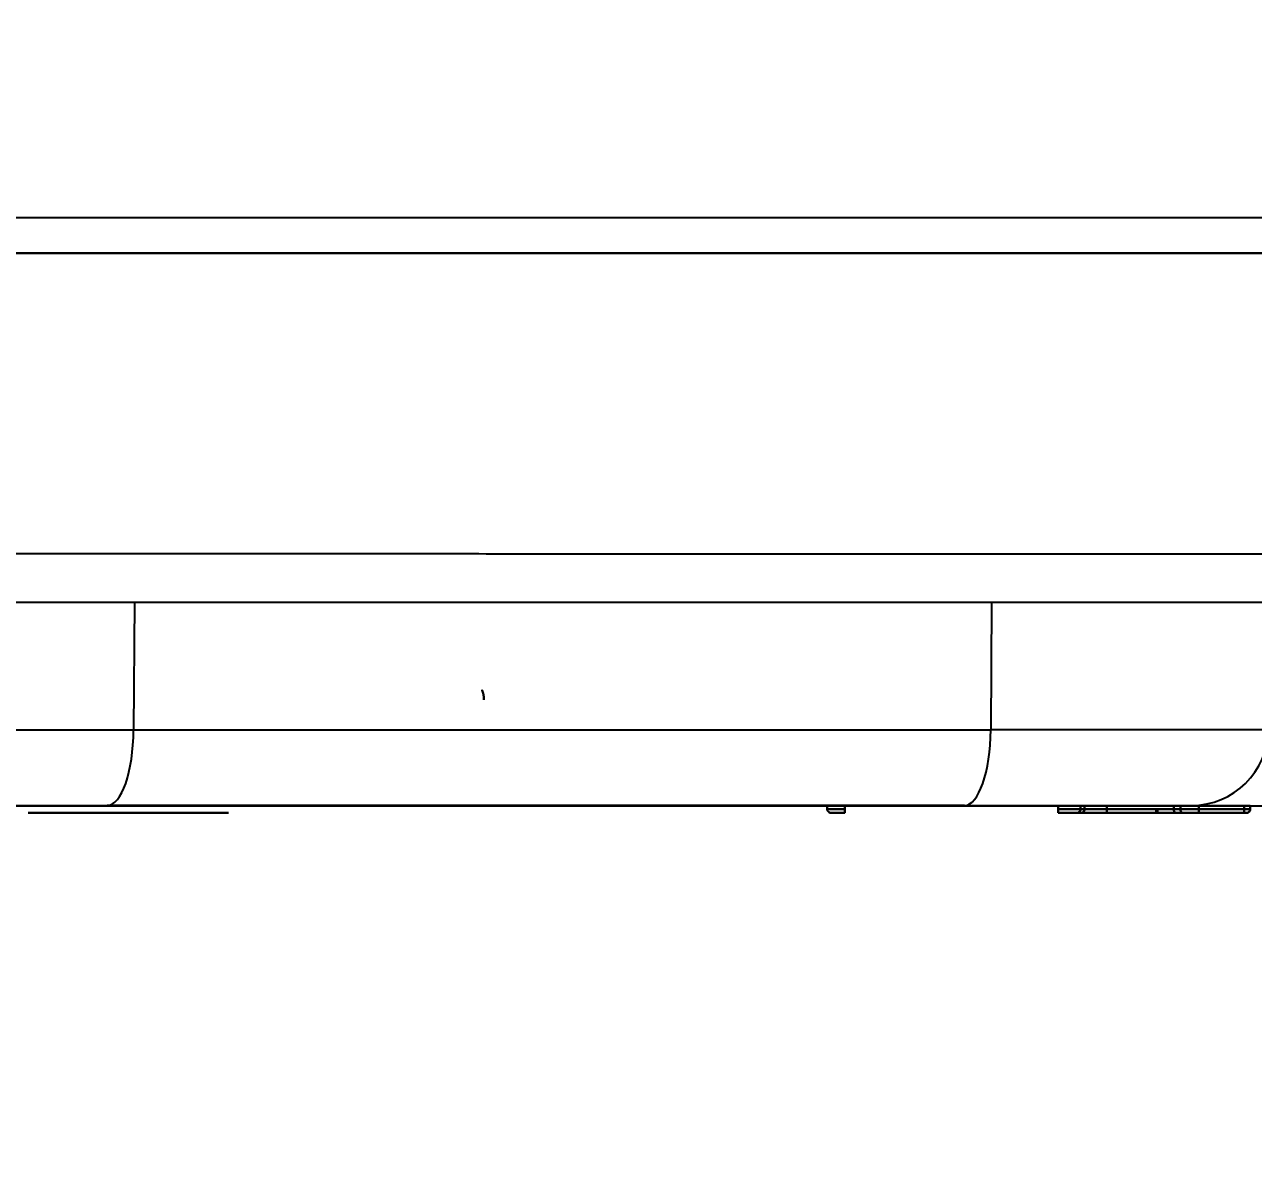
# Model space of a CAD drawing. Extents: x 8663 to 11443, y -20992 to -18942.
# Drawn here: x 9481.07 to 9516.1, y -20556.06 to -20523.44 of the extents above; entities that cross this region are included whole.
import ezdxf

# ---------------------------------------------------------------- set-up
doc = ezdxf.new("R2010")
doc.units = 0
doc.layers.get('0').update_dxf_attribs({"linetype": 'CONTINUOUS'})
doc.layers.add('1', color=7, linetype='CONTINUOUS')
doc.styles.add('____', font='')
doc.styles.get('____').set_extended_font_data('굴림')
doc.dimstyles.new('MSADIM', dxfattribs={"dimtxt": 33, "dimasz": 17, "dimexe": 10, "dimexo": 7.5, "dimgap": 10, "dimtad": 0, "dimtih": 1, "dimtoh": 1, "dimdec": 0, "dimzin": 1, "dimtxsty": '____', "dimcen": 11.25, "dimazin": 3, "dimtfac": 1, "dimtdec": 0, "dimtix": 1, "dimtmove": 0, "dimatfit": 3, "dimtolj": 1, "dimtzin": 1})

# ---------------------------------------------------------------- blocks, each defined once
blk = doc.blocks.new('*D257')
at = {"color": 0}
for p, q in [((9808.175, -20526.701), (9808.175, -20649.19)), ((9336.771, -20553.594), (9336.771, -20649.19)), ((9353.771, -20639.19), (9531.49, -20639.19)), ((9791.175, -20639.19), (9613.456, -20639.19))]:
    blk.add_line(p, q, dxfattribs=at)
for points in [[(9353.771, -20636.357), (9353.771, -20642.024), (9336.771, -20639.19)], [(9791.175, -20636.357), (9791.175, -20642.024), (9808.175, -20639.19)]]:
    blk.add_solid(points, dxfattribs=at)
at = {"color": 0, "insert": (9572.473, -20639.19), "char_height": 28, "attachment_point": 5, "style": '____'}
blk.add_mtext('\\A1;470', dxfattribs=at)

msp = doc.modelspace()

# ---------------------------------------------------------------- linework, layer by layer
at = {"layer": '1', "color": 7, "linetype": 'CONTINUOUS'}
for p, q in [((9484.2, -20539.926), (9484.178, -20543.551)), ((9508.632, -20539.926), (9508.61, -20543.551)), ((9468.023, -20543.551), (9484.178, -20543.551)), ((9484.178, -20543.551), (9508.61, -20543.551)), ((9516.531, -20543.551), (9508.61, -20543.551)), ((9424.935, -20545.722), (9578.447, -20545.722)), ((9470.223, -20545.712), (9483.426, -20545.712)), ((9507.858, -20545.712), (9483.426, -20545.712)), ((9507.858, -20545.712), (9514.331, -20545.712)), ((9504.052, -20545.922), (9504.052, -20545.922)), ((9504.052, -20545.922), (9504.052, -20545.922))]:
    msp.add_line(p, q, dxfattribs=at)
msp.add_arc((9514.331, -20543.512), 2.2, 270, 359, dxfattribs=at)
for centre in [(9483.426, -20543.512), (9507.858, -20543.512)]:
    msp.add_ellipse(centre, major_axis=(0, -2.2), ratio=0.34202, start_param=0, end_param=1.553343, dxfattribs=at)
for points, degree, knots in [([(9426.57, -20528.975), (9427.235, -20528.973), (9427.942, -20528.971), (9429.446, -20528.968), (9430.244, -20528.966), (9431.937, -20528.963), (9432.833, -20528.962), (9434.734, -20528.959), (9435.738, -20528.958), (9437.864, -20528.956), (9438.986, -20528.955), (9441.359, -20528.953), (9442.61, -20528.952), (9445.252, -20528.951), (9446.643, -20528.95), (9448.845, -20528.949), (9449.599, -20528.949), (9450.758, -20528.949), (9451.346, -20528.948), (9452.044, -20528.948), (9452.397, -20528.948), (9452.574, -20528.948), (9452.663, -20528.948), (9452.708, -20528.948), (9452.73, -20528.948), (9452.741, -20528.948), (9452.746, -20528.948), (9452.749, -20528.948), (9452.751, -20528.948), (9452.751, -20528.948), (9452.752, -20528.948), (9452.752, -20528.948), (9452.752, -20528.948), (9454.136, -20528.948), (9455.548, -20528.947), (9457.71, -20528.947), (9458.438, -20528.947), (9459.908, -20528.946), (9460.65, -20528.946), (9462.898, -20528.946), (9464.424, -20528.946), (9467.533, -20528.945), (9469.115, -20528.945), (9472.337, -20528.945), (9473.975, -20528.944), (9477.31, -20528.944), (9479.006, -20528.944), (9482.453, -20528.944), (9484.205, -20528.944), (9486.874, -20528.944), (9488.219, -20528.944), (9489.806, -20528.944), (9490.604, -20528.944), (9491.004, -20528.944), (9491.204, -20528.944), (9491.304, -20528.944), (9491.354, -20528.944), (9491.379, -20528.944), (9491.392, -20528.944), (9491.398, -20528.944), (9491.401, -20528.944), (9491.403, -20528.944), (9491.404, -20528.944), (9491.404, -20528.944), (9491.404, -20528.944), (9493.509, -20528.944), (9495.648, -20528.944), (9498.906, -20528.943), (9500, -20528.943), (9502.204, -20528.943), (9503.314, -20528.943), (9506.667, -20528.943), (9508.932, -20528.943), (9513.516, -20528.943), (9515.835, -20528.943), (9520.519, -20528.943), (9522.884, -20528.943), (9527.655, -20528.943), (9530.061, -20528.943), (9533.695, -20528.943), (9534.911, -20528.943), (9537.35, -20528.943), (9539.797, -20528.943), (9542.257, -20528.943), (9544.724, -20528.943), (9545.96, -20528.943), (9548.439, -20528.943), (9549.68, -20528.943), (9552.168, -20528.943), (9553.414, -20528.943), (9557.156, -20528.943), (9559.659, -20528.943), (9567.176, -20528.943), (9572.204, -20528.943), (9582.232, -20528.943), (9587.232, -20528.943), (9593.436, -20528.943), (9594.674, -20528.943), (9597.145, -20528.943), (9598.377, -20528.943), (9602.066, -20528.943), (9604.512, -20528.943), (9606.94, -20528.943)], 3, [0, 0, 0, 0, 0.03125, 0.03125, 0.0625, 0.0625, 0.09375, 0.09375, 0.125, 0.125, 0.15625, 0.15625, 0.1875, 0.1875, 0.21875, 0.21875, 0.234375, 0.234375, 0.242187, 0.246094, 0.248047, 0.249023, 0.249512, 0.249756, 0.249878, 0.249939, 0.249969, 0.249985, 0.249992, 0.249996, 0.249998, 0.249998, 0.25, 0.25, 0.28125, 0.28125, 0.296875, 0.296875, 0.3125, 0.3125, 0.34375, 0.34375, 0.375, 0.375, 0.40625, 0.40625, 0.4375, 0.4375, 0.46875, 0.46875, 0.484375, 0.492187, 0.496094, 0.498047, 0.499023, 0.499512, 0.499756, 0.499878, 0.499939, 0.499969, 0.499985, 0.499992, 0.499996, 0.499996, 0.5, 0.5, 0.53125, 0.53125, 0.546875, 0.546875, 0.5625, 0.5625, 0.59375, 0.59375, 0.625, 0.625, 0.65625, 0.65625, 0.6875, 0.6875, 0.703125, 0.703125, 0.71875, 0.734375, 0.734375, 0.75, 0.75, 0.765625, 0.765625, 0.78125, 0.78125, 0.8125, 0.8125, 0.875, 0.875, 0.9375, 0.9375, 0.953125, 0.953125, 0.96875, 0.96875, 1, 1, 1, 1]), ([(9606.94, -20529.964), (9606.877, -20529.964), (9606.751, -20529.964), (9606.563, -20529.964), (9606.374, -20529.964), (9606.185, -20529.964), (9605.996, -20529.964), (9605.808, -20529.964), (9605.619, -20529.964), (9605.43, -20529.964), (9605.241, -20529.964), (9605.053, -20529.964), (9604.864, -20529.964), (9604.675, -20529.964), (9604.486, -20529.964), (9604.297, -20529.964), (9604.108, -20529.964), (9603.919, -20529.964), (9603.73, -20529.964), (9603.541, -20529.964), (9603.353, -20529.964), (9603.164, -20529.964), (9602.975, -20529.964), (9602.786, -20529.964), (9602.597, -20529.964), (9602.408, -20529.964), (9602.219, -20529.964), (9602.029, -20529.964), (9601.84, -20529.964), (9601.651, -20529.964), (9601.462, -20529.964), (9601.273, -20529.964), (9601.084, -20529.964), (9600.895, -20529.964), (9600.706, -20529.964), (9600.517, -20529.964), (9600.327, -20529.964), (9600.138, -20529.964), (9599.949, -20529.964), (9599.76, -20529.964), (9599.57, -20529.964), (9599.381, -20529.964), (9599.192, -20529.964), (9599.003, -20529.964), (9598.813, -20529.964), (9598.624, -20529.964), (9598.435, -20529.964), (9598.245, -20529.964), (9598.056, -20529.964), (9597.867, -20529.964), (9597.677, -20529.964), (9597.488, -20529.964), (9597.298, -20529.964), (9597.109, -20529.964), (9596.919, -20529.964), (9596.73, -20529.964), (9596.54, -20529.964), (9596.351, -20529.964), (9596.161, -20529.964), (9595.972, -20529.964), (9595.782, -20529.964), (9595.593, -20529.964), (9595.403, -20529.964), (9595.214, -20529.964), (9595.024, -20529.964), (9594.834, -20529.964), (9594.645, -20529.964), (9594.455, -20529.964), (9594.266, -20529.964), (9594.076, -20529.964), (9593.886, -20529.964), (9593.696, -20529.964), (9593.507, -20529.964), (9593.317, -20529.964), (9593.127, -20529.964), (9592.937, -20529.964), (9592.748, -20529.964), (9592.558, -20529.964), (9592.368, -20529.964), (9592.178, -20529.964), (9591.988, -20529.964), (9591.799, -20529.964), (9591.609, -20529.964), (9591.419, -20529.964), (9591.229, -20529.964), (9591.039, -20529.964), (9589.856, -20529.964), (9587.681, -20529.964), (9584.523, -20529.964), (9581.373, -20529.964), (9578.232, -20529.964), (9574.838, -20529.964), (9571.199, -20529.964), (9567.327, -20529.964), (9563.488, -20529.964), (9559.659, -20529.964), (9555.847, -20529.964), (9552.056, -20529.964), (9548.315, -20529.964), (9543.383, -20529.964), (9537.335, -20529.964), (9531.033, -20529.964), (9525.65, -20529.964), (9521.13, -20529.964), (9516.687, -20529.964), (9512.327, -20529.965), (9508.057, -20529.965), (9504.686, -20529.965), (9502.149, -20529.965), (9500.395, -20529.965), (9498.666, -20529.965), (9496.96, -20529.965), (9495.279, -20529.965), (9493.622, -20529.965), (9491.572, -20529.965), (9489.153, -20529.965), (9486.393, -20529.965), (9483.702, -20529.966), (9480.185, -20529.966), (9475.942, -20529.966), (9471.376, -20529.967), (9467.317, -20529.967), (9463.969, -20529.967), (9461.015, -20529.968), (9458.422, -20529.969), (9455.937, -20529.969), (9453.414, -20529.97), (9450.87, -20529.971), (9448.318, -20529.972), (9446.274, -20529.972), (9444.684, -20529.973), (9443.503, -20529.974), (9442.152, -20529.975), (9440.648, -20529.976), (9438.997, -20529.977), (9437.401, -20529.979), (9435.848, -20529.981), (9434.344, -20529.983), (9433.13, -20529.984), (9432.184, -20529.986), (9431.485, -20529.987), (9430.793, -20529.989), (9430.28, -20529.99), (9429.939, -20529.991), (9429.766, -20529.991), (9429.593, -20529.992), (9429.42, -20529.992), (9429.246, -20529.992), (9429.073, -20529.993), (9428.9, -20529.993), (9428.727, -20529.994), (9428.554, -20529.994), (9428.381, -20529.995), (9428.208, -20529.995), (9428.035, -20529.996), (9427.862, -20529.996), (9427.689, -20529.997), (9427.574, -20529.997), (9427.517, -20529.997)], 3, [0, 0, 0, 0, 0.000736, 0.001471, 0.002207, 0.002943, 0.003678, 0.004414, 0.00515, 0.005886, 0.006622, 0.007358, 0.008094, 0.008831, 0.009567, 0.010303, 0.01104, 0.011776, 0.012513, 0.01325, 0.013987, 0.014724, 0.01546, 0.016198, 0.016935, 0.017672, 0.018409, 0.019147, 0.019884, 0.020622, 0.021359, 0.022097, 0.022835, 0.023573, 0.024311, 0.025049, 0.025788, 0.026526, 0.027265, 0.028003, 0.028742, 0.029481, 0.03022, 0.030959, 0.031698, 0.032437, 0.033177, 0.033916, 0.034656, 0.035395, 0.036135, 0.036875, 0.037615, 0.038356, 0.039096, 0.039837, 0.040577, 0.041318, 0.042059, 0.0428, 0.043541, 0.044282, 0.045024, 0.045765, 0.046507, 0.047249, 0.047991, 0.048733, 0.049475, 0.050217, 0.05096, 0.051703, 0.052446, 0.053189, 0.053932, 0.054675, 0.055419, 0.056162, 0.056906, 0.05765, 0.058394, 0.059138, 0.059883, 0.060627, 0.061372, 0.062117, 0.062862, 0.075299, 0.087739, 0.100186, 0.112646, 0.125124, 0.14076, 0.156365, 0.171947, 0.187515, 0.203354, 0.21913, 0.234851, 0.250525, 0.281964, 0.313153, 0.334117, 0.354922, 0.375572, 0.396687, 0.417595, 0.438298, 0.447362, 0.456399, 0.465409, 0.474391, 0.483344, 0.492269, 0.501163, 0.516831, 0.532423, 0.547932, 0.563351, 0.594506, 0.62525, 0.65018, 0.674777, 0.69383, 0.712629, 0.731148, 0.749363, 0.770626, 0.791517, 0.811993, 0.822545, 0.833, 0.843354, 0.859112, 0.874675, 0.8904, 0.90598, 0.921645, 0.937289, 0.945055, 0.952864, 0.960719, 0.968623, 0.970648, 0.972683, 0.974727, 0.97678, 0.978842, 0.980914, 0.982995, 0.985085, 0.987185, 0.989295, 0.991415, 0.993546, 0.995686, 0.997838, 1, 1, 1, 1]), ([(9428.833, -20529.996), (9430.503, -20529.991), (9432.296, -20529.988), (9436.122, -20529.981), (9438.156, -20529.979), (9442.473, -20529.975), (9444.757, -20529.974), (9448.382, -20529.972), (9449.621, -20529.971), (9452.158, -20529.971), (9453.457, -20529.97), (9457.444, -20529.969), (9460.225, -20529.968), (9466.038, -20529.967), (9469.072, -20529.967), (9475.418, -20529.966), (9478.731, -20529.966), (9485.672, -20529.966), (9489.298, -20529.965), (9496.909, -20529.965), (9500.849, -20529.965), (9509.011, -20529.965), (9513.231, -20529.965), (9519.778, -20529.964), (9521.996, -20529.964), (9526.506, -20529.964), (9528.803, -20529.964), (9535.754, -20529.964), (9540.475, -20529.964), (9550.095, -20529.964), (9554.993, -20529.964), (9564.974, -20529.964), (9570.055, -20529.964), (9576.53, -20529.964), (9577.83, -20529.964), (9580.445, -20529.964), (9581.76, -20529.964), (9585.708, -20529.964), (9588.346, -20529.964), (9596.281, -20529.964), (9601.596, -20529.964), (9606.94, -20529.964)], 3, [0, 0, 0, 0, 0.0625, 0.0625, 0.125, 0.125, 0.1875, 0.1875, 0.21875, 0.21875, 0.25, 0.25, 0.3125, 0.3125, 0.375, 0.375, 0.4375, 0.4375, 0.5, 0.5, 0.5625, 0.5625, 0.625, 0.625, 0.65625, 0.65625, 0.6875, 0.6875, 0.75, 0.75, 0.8125, 0.8125, 0.875, 0.875, 0.890625, 0.890625, 0.90625, 0.90625, 0.9375, 0.9375, 1, 1, 1, 1]), ([(9431.28, -20538.504), (9431.951, -20538.505), (9432.659, -20538.505), (9434.154, -20538.506), (9434.941, -20538.506), (9436.6, -20538.507), (9437.473, -20538.508), (9439.308, -20538.509), (9440.272, -20538.509), (9442.297, -20538.51), (9443.358, -20538.51), (9445.585, -20538.511), (9446.751, -20538.512), (9448.585, -20538.513), (9449.211, -20538.513), (9450.491, -20538.514), (9451.146, -20538.514), (9452.486, -20538.514), (9453.171, -20538.515), (9454.222, -20538.515), (9454.754, -20538.515), (9455.384, -20538.516), (9455.702, -20538.516), (9455.862, -20538.516), (9455.942, -20538.516), (9455.982, -20538.516), (9456.002, -20538.516), (9456.012, -20538.516), (9456.017, -20538.516), (9456.02, -20538.516), (9456.021, -20538.516), (9456.021, -20538.516), (9456.022, -20538.516), (9456.022, -20538.516), (9456.022, -20538.516), (9456.495, -20538.516), (9456.993, -20538.516), (9458.042, -20538.517), (9458.594, -20538.517), (9459.752, -20538.518), (9460.358, -20538.518), (9461.631, -20538.519), (9462.296, -20538.519), (9463.689, -20538.519), (9464.417, -20538.52), (9465.556, -20538.52), (9465.944, -20538.52), (9466.737, -20538.521), (9467.142, -20538.521), (9467.969, -20538.521), (9468.391, -20538.521), (9469.253, -20538.522), (9469.693, -20538.522), (9470.59, -20538.522), (9471.048, -20538.522), (9471.749, -20538.523), (9472.104, -20538.523), (9472.523, -20538.523), (9472.734, -20538.523), (9472.84, -20538.523), (9472.893, -20538.523), (9472.92, -20538.523), (9472.933, -20538.523), (9472.94, -20538.523), (9472.943, -20538.523), (9472.945, -20538.523), (9472.946, -20538.523), (9472.946, -20538.523), (9472.946, -20538.523), (9472.946, -20538.523), (9474.068, -20538.524), (9475.164, -20538.524), (9477.301, -20538.525), (9478.342, -20538.525), (9480.358, -20538.526), (9481.334, -20538.526), (9483.216, -20538.527), (9484.122, -20538.527), (9485.857, -20538.528), (9486.686, -20538.528), (9488.262, -20538.529), (9489.009, -20538.529), (9490.416, -20538.53), (9491.075, -20538.53), (9491.996, -20538.53), (9492.291, -20538.531), (9492.716, -20538.531), (9492.925, -20538.531), (9493.16, -20538.531), (9493.275, -20538.531), (9493.333, -20538.531), (9493.361, -20538.531), (9493.376, -20538.531), (9493.383, -20538.531), (9493.386, -20538.531), (9493.388, -20538.531), (9493.389, -20538.531), (9493.389, -20538.531), (9493.39, -20538.531), (9493.39, -20538.531), (9493.39, -20538.531), (9494.502, -20538.531), (9495.616, -20538.532), (9497.848, -20538.533), (9498.965, -20538.533), (9501.202, -20538.534), (9502.321, -20538.534), (9504.559, -20538.535), (9505.678, -20538.535), (9509.032, -20538.536), (9511.266, -20538.536), (9515.708, -20538.538), (9517.918, -20538.538), (9522.3, -20538.539), (9524.472, -20538.54), (9528.766, -20538.541), (9530.888, -20538.542), (9535.069, -20538.543), (9537.128, -20538.544), (9540.163, -20538.544), (9541.165, -20538.545), (9542.654, -20538.545), (9543.395, -20538.545), (9544.253, -20538.545), (9544.68, -20538.545), (9544.893, -20538.545), (9545, -20538.545), (9545.053, -20538.545), (9545.079, -20538.545), (9545.093, -20538.545), (9545.099, -20538.545), (9545.103, -20538.545), (9545.104, -20538.545), (9545.105, -20538.545), (9545.106, -20538.545), (9545.106, -20538.545), (9545.106, -20538.545), (9546.424, -20538.546), (9547.743, -20538.546), (9549.724, -20538.546), (9550.384, -20538.546), (9551.705, -20538.547), (9552.365, -20538.547), (9555.667, -20538.547), (9558.31, -20538.548), (9562.267, -20538.548), (9563.585, -20538.548), (9566.216, -20538.549), (9567.531, -20538.549), (9570.155, -20538.549), (9571.464, -20538.549), (9574.078, -20538.55), (9575.381, -20538.55), (9577.981, -20538.55), (9579.278, -20538.55), (9581.863, -20538.551), (9583.152, -20538.551), (9585.719, -20538.551), (9586.998, -20538.551), (9589.547, -20538.551), (9590.816, -20538.551), (9593.342, -20538.552), (9594.6, -20538.552), (9596.477, -20538.552), (9597.102, -20538.552), (9598.347, -20538.552), (9598.968, -20538.552), (9600.826, -20538.552), (9602.058, -20538.552), (9603.589, -20538.552), (9603.895, -20538.552), (9604.506, -20538.552), (9604.811, -20538.552), (9605.421, -20538.552), (9605.725, -20538.552), (9606.333, -20538.552), (9606.636, -20538.552), (9606.94, -20538.552)], 3, [0, 0, 0, 0, 0.03125, 0.03125, 0.0625, 0.0625, 0.09375, 0.09375, 0.125, 0.125, 0.15625, 0.15625, 0.1875, 0.1875, 0.203125, 0.203125, 0.21875, 0.21875, 0.234375, 0.234375, 0.242187, 0.246094, 0.248047, 0.249023, 0.249512, 0.249756, 0.249878, 0.249939, 0.249969, 0.249985, 0.249992, 0.249996, 0.249998, 0.249998, 0.25, 0.25, 0.265625, 0.265625, 0.28125, 0.28125, 0.296875, 0.296875, 0.3125, 0.3125, 0.328125, 0.328125, 0.335937, 0.335937, 0.34375, 0.34375, 0.351562, 0.351562, 0.359375, 0.359375, 0.367187, 0.367187, 0.371094, 0.373047, 0.374023, 0.374512, 0.374756, 0.374878, 0.374939, 0.374969, 0.374985, 0.374992, 0.374996, 0.374998, 0.374998, 0.375, 0.375, 0.390625, 0.390625, 0.40625, 0.40625, 0.421875, 0.421875, 0.4375, 0.4375, 0.453125, 0.453125, 0.46875, 0.46875, 0.484375, 0.484375, 0.492187, 0.492187, 0.496094, 0.498047, 0.499023, 0.499512, 0.499756, 0.499878, 0.499939, 0.499969, 0.499985, 0.499992, 0.499996, 0.499998, 0.499998, 0.5, 0.5, 0.515625, 0.515625, 0.53125, 0.53125, 0.546875, 0.546875, 0.5625, 0.5625, 0.59375, 0.59375, 0.625, 0.625, 0.65625, 0.65625, 0.6875, 0.6875, 0.71875, 0.71875, 0.734375, 0.734375, 0.742187, 0.746094, 0.748047, 0.749023, 0.749512, 0.749756, 0.749878, 0.749939, 0.749969, 0.749985, 0.749992, 0.749996, 0.749998, 0.749998, 0.75, 0.75, 0.765625, 0.765625, 0.773437, 0.773437, 0.78125, 0.78125, 0.8125, 0.8125, 0.828125, 0.828125, 0.84375, 0.84375, 0.859375, 0.859375, 0.875, 0.875, 0.890625, 0.890625, 0.90625, 0.90625, 0.921875, 0.921875, 0.9375, 0.9375, 0.953125, 0.953125, 0.960937, 0.960937, 0.96875, 0.96875, 0.984375, 0.984375, 0.988281, 0.988281, 0.992187, 0.992187, 0.996094, 0.996094, 1, 1, 1, 1]), ([(9606.942, -20539.926), (9604.275, -20539.926), (9601.612, -20539.926), (9597.625, -20539.926), (9596.297, -20539.926), (9593.642, -20539.926), (9592.315, -20539.926), (9585.713, -20539.926), (9580.521, -20539.926), (9570.302, -20539.926), (9565.274, -20539.926), (9555.376, -20539.926), (9550.506, -20539.926), (9543.316, -20539.926), (9540.938, -20539.926), (9536.225, -20539.926), (9533.909, -20539.926), (9527.073, -20539.926), (9522.669, -20539.926), (9514.147, -20539.926), (9510.03, -20539.926), (9502.079, -20539.926), (9498.245, -20539.926), (9493.619, -20539.926), (9492.702, -20539.926), (9490.893, -20539.926), (9490, -20539.926), (9487.354, -20539.926), (9485.632, -20539.926), (9480.59, -20539.926), (9477.39, -20539.926), (9471.274, -20539.926), (9468.358, -20539.926), (9462.784, -20539.926), (9460.127, -20539.926), (9455.063, -20539.926), (9452.655, -20539.926), (9449.225, -20539.926), (9448.112, -20539.926), (9445.945, -20539.926), (9444.89, -20539.926), (9439.779, -20539.926), (9436.199, -20539.926), (9433.112, -20539.926)], 3, [0, 0, 0, 0, 0.03125, 0.03125, 0.046875, 0.046875, 0.0625, 0.0625, 0.125, 0.125, 0.1875, 0.1875, 0.25, 0.25, 0.28125, 0.28125, 0.3125, 0.3125, 0.375, 0.375, 0.4375, 0.4375, 0.5, 0.5, 0.515625, 0.515625, 0.53125, 0.53125, 0.5625, 0.5625, 0.625, 0.625, 0.6875, 0.6875, 0.75, 0.75, 0.8125, 0.8125, 0.84375, 0.84375, 0.875, 0.875, 1, 1, 1, 1]), ([(9483.799, -20545.722), (9483.704, -20545.722), (9483.632, -20545.722), (9483.534, -20545.722), (9483.508, -20545.722), (9483.506, -20545.722)], 3, [0, 0, 0, 0, 0.5, 0.5, 1, 1, 1, 1]), ([(9504.447, -20545.722), (9504.414, -20545.722), (9504.382, -20545.722), (9504.319, -20545.722), (9504.287, -20545.722), (9504.228, -20545.722), (9504.199, -20545.722), (9504.145, -20545.722), (9504.12, -20545.722), (9504.074, -20545.722), (9504.054, -20545.722), (9504.018, -20545.722), (9504.002, -20545.722), (9503.978, -20545.722), (9503.968, -20545.722), (9503.956, -20545.722), (9503.952, -20545.722), (9503.952, -20545.722)], 3, [0, 0, 0, 0, 0.125, 0.125, 0.25, 0.25, 0.375, 0.375, 0.5, 0.5, 0.625, 0.625, 0.75, 0.75, 0.875, 0.875, 1, 1, 1, 1]), ([(9511.166, -20545.722), (9511.139, -20545.722), (9511.103, -20545.722), (9511.017, -20545.722), (9510.966, -20545.722), (9510.854, -20545.722), (9510.792, -20545.722), (9510.663, -20545.722), (9510.596, -20545.722), (9510.529, -20545.722)], 3, [0, 0, 0, 0, 0.25, 0.25, 0.5, 0.5, 0.75, 0.75, 1, 1, 1, 1]), ([(9511.917, -20545.722), (9511.85, -20545.722), (9511.783, -20545.722), (9511.654, -20545.722), (9511.593, -20545.722), (9511.481, -20545.722), (9511.431, -20545.722), (9511.345, -20545.722), (9511.309, -20545.722), (9511.282, -20545.722)], 3, [0, 0, 0, 0, 0.25, 0.25, 0.5, 0.5, 0.75, 0.75, 1, 1, 1, 1]), ([(9513.827, -20545.722), (9513.795, -20545.722), (9513.761, -20545.722), (9513.688, -20545.722), (9513.65, -20545.722), (9513.572, -20545.722), (9513.532, -20545.722), (9513.45, -20545.722), (9513.408, -20545.722), (9513.367, -20545.722)], 3, [0, 0, 0, 0, 0.25, 0.25, 0.5, 0.5, 0.75, 0.75, 1, 1, 1, 1]), ([(9514.544, -20545.722), (9514.497, -20545.722), (9514.45, -20545.722), (9514.356, -20545.722), (9514.309, -20545.722), (9514.219, -20545.722), (9514.175, -20545.722), (9514.091, -20545.722), (9514.052, -20545.722), (9514.015, -20545.722)], 3, [0, 0, 0, 0, 0.25, 0.25, 0.5, 0.5, 0.75, 0.75, 1, 1, 1, 1]), ([(9516.005, -20545.722), (9516.005, -20545.722), (9516.001, -20545.722), (9515.985, -20545.722), (9515.972, -20545.722), (9515.942, -20545.722), (9515.923, -20545.722), (9515.882, -20545.722), (9515.859, -20545.722), (9515.836, -20545.722)], 3, [0, 0, 0, 0, 0.248497, 0.248497, 0.498998, 0.498998, 0.749499, 0.749499, 1, 1, 1, 1]), ([(9504.052, -20545.922), (9504.039, -20545.922), (9504.026, -20545.92), (9504.002, -20545.91), (9503.991, -20545.902), (9503.972, -20545.884), (9503.965, -20545.873), (9503.955, -20545.849), (9503.952, -20545.836), (9503.952, -20545.822)], 3, [0, 0, 0, 0, 0.25, 0.25, 0.5, 0.5, 0.75, 0.75, 1, 1, 1, 1]), ([(9503.952, -20545.822), (9503.952, -20545.836), (9503.955, -20545.849), (9503.965, -20545.873), (9503.972, -20545.884), (9503.991, -20545.902), (9504.002, -20545.91), (9504.026, -20545.92), (9504.039, -20545.922), (9504.052, -20545.922)], 3, [0, 0, 0, 0, 0.25, 0.25, 0.5, 0.5, 0.75, 0.75, 1, 1, 1, 1]), ([(9504.052, -20545.922), (9504.039, -20545.922), (9504.026, -20545.92), (9504.002, -20545.91), (9503.991, -20545.902), (9503.972, -20545.884), (9503.965, -20545.873), (9503.955, -20545.849), (9503.952, -20545.836), (9503.952, -20545.822)], 3, [0, 0, 0, 0, 0.25, 0.25, 0.5, 0.5, 0.75, 0.75, 1, 1, 1, 1]), ([(9504.447, -20545.822), (9504.414, -20545.822), (9504.382, -20545.822), (9504.319, -20545.822), (9504.287, -20545.822), (9504.228, -20545.822), (9504.199, -20545.822), (9504.145, -20545.822), (9504.12, -20545.822), (9504.074, -20545.822), (9504.054, -20545.822), (9504.018, -20545.822), (9504.002, -20545.822), (9503.978, -20545.822), (9503.968, -20545.822), (9503.956, -20545.822), (9503.952, -20545.822), (9503.952, -20545.822)], 3, [0, 0, 0, 0, 0.125, 0.125, 0.25, 0.25, 0.375, 0.375, 0.5, 0.5, 0.625, 0.625, 0.75, 0.75, 0.875, 0.875, 1, 1, 1, 1]), ([(9503.952, -20545.822), (9503.952, -20545.836), (9503.955, -20545.849), (9503.965, -20545.873), (9503.972, -20545.884), (9503.991, -20545.902), (9504.002, -20545.91), (9504.026, -20545.92), (9504.039, -20545.922), (9504.052, -20545.922)], 3, [0, 0, 0, 0, 0.25, 0.25, 0.5, 0.5, 0.75, 0.75, 1, 1, 1, 1]), ([(9503.952, -20545.822), (9503.952, -20545.822), (9503.956, -20545.822), (9503.968, -20545.822), (9503.978, -20545.822), (9504.002, -20545.822), (9504.018, -20545.822), (9504.054, -20545.822), (9504.074, -20545.822), (9504.12, -20545.822), (9504.145, -20545.822), (9504.199, -20545.822), (9504.228, -20545.822), (9504.287, -20545.822), (9504.319, -20545.822), (9504.382, -20545.822), (9504.414, -20545.822), (9504.447, -20545.822)], 3, [0, 0, 0, 0, 0.125, 0.125, 0.25, 0.25, 0.375, 0.375, 0.5, 0.5, 0.625, 0.625, 0.75, 0.75, 0.875, 0.875, 1, 1, 1, 1]), ([(9504.052, -20545.922), (9504.052, -20545.922), (9504.063, -20545.922), (9504.102, -20545.922), (9504.131, -20545.922), (9504.204, -20545.922), (9504.248, -20545.922), (9504.343, -20545.922), (9504.395, -20545.922), (9504.447, -20545.922)], 3, [0, 0, 0, 0, 0.25, 0.25, 0.5, 0.5, 0.75, 0.75, 1, 1, 1, 1]), ([(9504.447, -20545.922), (9504.447, -20545.922), (9504.447, -20545.92), (9504.447, -20545.91), (9504.447, -20545.902), (9504.447, -20545.884), (9504.447, -20545.873), (9504.447, -20545.849), (9504.447, -20545.836), (9504.447, -20545.822)], 3, [0, 0, 0, 0, 0.248964, 0.248964, 0.49931, 0.49931, 0.749655, 0.749655, 1, 1, 1, 1]), ([(9504.447, -20545.822), (9504.447, -20545.836), (9504.447, -20545.849), (9504.447, -20545.873), (9504.447, -20545.884), (9504.447, -20545.902), (9504.447, -20545.91), (9504.447, -20545.92), (9504.447, -20545.922), (9504.447, -20545.922)], 3, [0, 0, 0, 0, 0.249839, 0.249839, 0.499678, 0.499678, 0.749517, 0.749517, 1, 1, 1, 1]), ([(9510.529, -20545.922), (9510.529, -20545.922), (9510.529, -20545.92), (9510.529, -20545.91), (9510.529, -20545.902), (9510.529, -20545.884), (9510.529, -20545.873), (9510.529, -20545.849), (9510.529, -20545.836), (9510.529, -20545.822)], 3, [0, 0, 0, 0, 0.248964, 0.248964, 0.49931, 0.49931, 0.749655, 0.749655, 1, 1, 1, 1]), ([(9510.529, -20545.822), (9510.596, -20545.822), (9510.663, -20545.822), (9510.792, -20545.822), (9510.854, -20545.822), (9510.966, -20545.822), (9511.017, -20545.822), (9511.103, -20545.822), (9511.139, -20545.822), (9511.166, -20545.822)], 3, [0, 0, 0, 0, 0.25, 0.25, 0.5, 0.5, 0.75, 0.75, 1, 1, 1, 1]), ([(9511.166, -20545.822), (9511.139, -20545.822), (9511.103, -20545.822), (9511.017, -20545.822), (9510.966, -20545.822), (9510.854, -20545.822), (9510.792, -20545.822), (9510.663, -20545.822), (9510.596, -20545.822), (9510.529, -20545.822)], 3, [0, 0, 0, 0, 0.25, 0.25, 0.5, 0.5, 0.75, 0.75, 1, 1, 1, 1]), ([(9510.529, -20545.822), (9510.529, -20545.836), (9510.529, -20545.849), (9510.529, -20545.873), (9510.529, -20545.884), (9510.529, -20545.902), (9510.529, -20545.91), (9510.529, -20545.92), (9510.529, -20545.922), (9510.529, -20545.922)], 3, [0, 0, 0, 0, 0.249839, 0.249839, 0.499678, 0.499678, 0.749517, 0.749517, 1, 1, 1, 1]), ([(9510.529, -20545.922), (9510.586, -20545.922), (9510.644, -20545.922), (9510.754, -20545.922), (9510.807, -20545.922), (9510.903, -20545.922), (9510.947, -20545.922), (9511.021, -20545.922), (9511.051, -20545.922), (9511.074, -20545.922)], 3, [0, 0, 0, 0, 0.25, 0.25, 0.5, 0.5, 0.75, 0.75, 1, 1, 1, 1]), ([(9511.166, -20545.822), (9511.166, -20545.836), (9511.164, -20545.849), (9511.154, -20545.873), (9511.148, -20545.884), (9511.131, -20545.902), (9511.12, -20545.91), (9511.098, -20545.92), (9511.086, -20545.922), (9511.074, -20545.922)], 3, [0, 0, 0, 0, 0.25, 0.25, 0.5, 0.5, 0.75, 0.75, 1, 1, 1, 1]), ([(9511.074, -20545.922), (9511.086, -20545.922), (9511.098, -20545.92), (9511.12, -20545.91), (9511.131, -20545.902), (9511.148, -20545.884), (9511.154, -20545.873), (9511.164, -20545.849), (9511.166, -20545.836), (9511.166, -20545.822)], 3, [0, 0, 0, 0, 0.25, 0.25, 0.5, 0.5, 0.75, 0.75, 1, 1, 1, 1]), ([(9511.282, -20545.822), (9511.282, -20545.836), (9511.28, -20545.849), (9511.271, -20545.873), (9511.264, -20545.884), (9511.247, -20545.902), (9511.237, -20545.91), (9511.214, -20545.92), (9511.202, -20545.922), (9511.19, -20545.922)], 3, [0, 0, 0, 0, 0.25, 0.25, 0.5, 0.5, 0.75, 0.75, 1, 1, 1, 1]), ([(9511.19, -20545.922), (9511.202, -20545.922), (9511.214, -20545.92), (9511.237, -20545.91), (9511.247, -20545.902), (9511.264, -20545.884), (9511.271, -20545.873), (9511.28, -20545.849), (9511.282, -20545.836), (9511.282, -20545.822)], 3, [0, 0, 0, 0, 0.25, 0.25, 0.5, 0.5, 0.75, 0.75, 1, 1, 1, 1]), ([(9511.19, -20545.922), (9511.221, -20545.922), (9511.262, -20545.922), (9511.36, -20545.922), (9511.418, -20545.922), (9511.545, -20545.922), (9511.615, -20545.922), (9511.762, -20545.922), (9511.839, -20545.922), (9511.915, -20545.922)], 3, [0, 0, 0, 0, 0.25, 0.25, 0.5, 0.5, 0.75, 0.75, 1, 1, 1, 1]), ([(9511.917, -20545.822), (9511.85, -20545.822), (9511.783, -20545.822), (9511.654, -20545.822), (9511.593, -20545.822), (9511.481, -20545.822), (9511.431, -20545.822), (9511.345, -20545.822), (9511.309, -20545.822), (9511.282, -20545.822)], 3, [0, 0, 0, 0, 0.25, 0.25, 0.5, 0.5, 0.75, 0.75, 1, 1, 1, 1]), ([(9511.282, -20545.822), (9511.309, -20545.822), (9511.345, -20545.822), (9511.431, -20545.822), (9511.481, -20545.822), (9511.593, -20545.822), (9511.654, -20545.822), (9511.783, -20545.822), (9511.85, -20545.822), (9511.917, -20545.822)], 3, [0, 0, 0, 0, 0.25, 0.25, 0.5, 0.5, 0.75, 0.75, 1, 1, 1, 1]), ([(9511.438, -20545.922), (9511.44, -20545.922), (9511.639, -20545.922), (9511.877, -20545.922)], 2, [0, 0, 0, 0.012194, 1, 1, 1]), ([(9511.877, -20545.922), (9511.8, -20545.922), (9511.723, -20545.922), (9511.576, -20545.922), (9511.506, -20545.922), (9511.443, -20545.922), (9511.443, -20545.922), (9511.443, -20545.922)], 3, [0, 0, 0, 0, 0.5, 0.5, 1, 1, 1, 1, 1, 1]), ([(9511.915, -20545.922), (9511.916, -20545.922), (9511.916, -20545.92), (9511.916, -20545.91), (9511.916, -20545.902), (9511.917, -20545.884), (9511.917, -20545.873), (9511.917, -20545.849), (9511.917, -20545.836), (9511.917, -20545.822)], 3, [0, 0, 0, 0, 0.25, 0.25, 0.5, 0.5, 0.75, 0.75, 1, 1, 1, 1]), ([(9511.917, -20545.822), (9511.917, -20545.836), (9511.917, -20545.849), (9511.917, -20545.873), (9511.917, -20545.884), (9511.916, -20545.902), (9511.916, -20545.91), (9511.916, -20545.92), (9511.916, -20545.922), (9511.915, -20545.922)], 3, [0, 0, 0, 0, 0.25, 0.25, 0.5, 0.5, 0.75, 0.75, 1, 1, 1, 1]), ([(9513.328, -20545.822), (9513.328, -20545.836), (9513.328, -20545.849), (9513.328, -20545.873), (9513.328, -20545.884), (9513.328, -20545.902), (9513.327, -20545.91), (9513.327, -20545.92), (9513.327, -20545.922), (9513.326, -20545.922)], 3, [0, 0, 0, 0, 0.25, 0.25, 0.5, 0.5, 0.75, 0.75, 1, 1, 1, 1]), ([(9513.326, -20545.922), (9513.327, -20545.922), (9513.327, -20545.92), (9513.327, -20545.91), (9513.328, -20545.902), (9513.328, -20545.884), (9513.328, -20545.873), (9513.328, -20545.849), (9513.328, -20545.836), (9513.328, -20545.822)], 3, [0, 0, 0, 0, 0.25, 0.25, 0.5, 0.5, 0.75, 0.75, 1, 1, 1, 1]), ([(9513.633, -20545.922), (9513.633, -20545.922), (9513.633, -20545.922), (9513.584, -20545.922), (9513.534, -20545.922), (9513.431, -20545.922), (9513.379, -20545.922), (9513.326, -20545.922)], 3, [0, 0, 0, 0, 0.000001, 0.000001, 0.5, 0.5, 1, 1, 1, 1]), ([(9513.365, -20545.922), (9513.365, -20545.922), (9513.366, -20545.92), (9513.366, -20545.91), (9513.366, -20545.902), (9513.367, -20545.884), (9513.367, -20545.873), (9513.367, -20545.849), (9513.367, -20545.836), (9513.367, -20545.822)], 3, [0, 0, 0, 0, 0.25, 0.25, 0.5, 0.5, 0.75, 0.75, 1, 1, 1, 1]), ([(9513.367, -20545.822), (9513.367, -20545.836), (9513.367, -20545.849), (9513.367, -20545.873), (9513.367, -20545.884), (9513.366, -20545.902), (9513.366, -20545.91), (9513.366, -20545.92), (9513.365, -20545.922), (9513.365, -20545.922)], 3, [0, 0, 0, 0, 0.25, 0.25, 0.5, 0.5, 0.75, 0.75, 1, 1, 1, 1]), ([(9513.365, -20545.922), (9513.412, -20545.922), (9513.46, -20545.922), (9513.553, -20545.922), (9513.599, -20545.922), (9513.689, -20545.922), (9513.732, -20545.922), (9513.815, -20545.922), (9513.854, -20545.922), (9513.89, -20545.922)], 3, [0, 0, 0, 0, 0.25, 0.25, 0.5, 0.5, 0.75, 0.75, 1, 1, 1, 1]), ([(9513.367, -20545.822), (9513.408, -20545.822), (9513.45, -20545.822), (9513.532, -20545.822), (9513.572, -20545.822), (9513.65, -20545.822), (9513.688, -20545.822), (9513.761, -20545.822), (9513.795, -20545.822), (9513.827, -20545.822)], 3, [0, 0, 0, 0, 0.25, 0.25, 0.5, 0.5, 0.75, 0.75, 1, 1, 1, 1]), ([(9513.827, -20545.822), (9513.795, -20545.822), (9513.761, -20545.822), (9513.688, -20545.822), (9513.65, -20545.822), (9513.572, -20545.822), (9513.532, -20545.822), (9513.45, -20545.822), (9513.408, -20545.822), (9513.367, -20545.822)], 3, [0, 0, 0, 0, 0.25, 0.25, 0.5, 0.5, 0.75, 0.75, 1, 1, 1, 1]), ([(9513.827, -20545.822), (9513.827, -20545.836), (9513.829, -20545.849), (9513.835, -20545.873), (9513.84, -20545.884), (9513.851, -20545.902), (9513.859, -20545.91), (9513.874, -20545.92), (9513.882, -20545.922), (9513.89, -20545.922)], 3, [0, 0, 0, 0, 0.25, 0.25, 0.5, 0.5, 0.75, 0.75, 1, 1, 1, 1]), ([(9513.89, -20545.922), (9513.882, -20545.922), (9513.874, -20545.92), (9513.859, -20545.91), (9513.851, -20545.902), (9513.84, -20545.884), (9513.835, -20545.873), (9513.829, -20545.849), (9513.827, -20545.836), (9513.827, -20545.822)], 3, [0, 0, 0, 0, 0.25, 0.25, 0.5, 0.5, 0.75, 0.75, 1, 1, 1, 1]), ([(9514.079, -20545.922), (9514.07, -20545.922), (9514.062, -20545.92), (9514.047, -20545.91), (9514.04, -20545.902), (9514.028, -20545.884), (9514.023, -20545.873), (9514.017, -20545.849), (9514.015, -20545.836), (9514.015, -20545.822)], 3, [0, 0, 0, 0, 0.25, 0.25, 0.5, 0.5, 0.75, 0.75, 1, 1, 1, 1]), ([(9514.015, -20545.822), (9514.052, -20545.822), (9514.091, -20545.822), (9514.175, -20545.822), (9514.219, -20545.822), (9514.309, -20545.822), (9514.356, -20545.822), (9514.45, -20545.822), (9514.497, -20545.822), (9514.544, -20545.822)], 3, [0, 0, 0, 0, 0.25, 0.25, 0.5, 0.5, 0.75, 0.75, 1, 1, 1, 1]), ([(9514.015, -20545.822), (9514.015, -20545.836), (9514.017, -20545.849), (9514.023, -20545.873), (9514.028, -20545.884), (9514.04, -20545.902), (9514.047, -20545.91), (9514.062, -20545.92), (9514.07, -20545.922), (9514.079, -20545.922)], 3, [0, 0, 0, 0, 0.25, 0.25, 0.5, 0.5, 0.75, 0.75, 1, 1, 1, 1]), ([(9514.544, -20545.822), (9514.497, -20545.822), (9514.45, -20545.822), (9514.356, -20545.822), (9514.309, -20545.822), (9514.219, -20545.822), (9514.175, -20545.822), (9514.091, -20545.822), (9514.052, -20545.822), (9514.015, -20545.822)], 3, [0, 0, 0, 0, 0.25, 0.25, 0.5, 0.5, 0.75, 0.75, 1, 1, 1, 1]), ([(9514.079, -20545.922), (9514.11, -20545.922), (9514.144, -20545.922), (9514.215, -20545.922), (9514.253, -20545.922), (9514.33, -20545.922), (9514.37, -20545.922), (9514.451, -20545.922), (9514.491, -20545.922), (9514.531, -20545.922)], 3, [0, 0, 0, 0, 0.25, 0.25, 0.5, 0.5, 0.75, 0.75, 1, 1, 1, 1]), ([(9514.531, -20545.922), (9514.533, -20545.922), (9514.534, -20545.92), (9514.537, -20545.91), (9514.539, -20545.902), (9514.541, -20545.884), (9514.542, -20545.873), (9514.543, -20545.849), (9514.544, -20545.836), (9514.544, -20545.822)], 3, [0, 0, 0, 0, 0.25, 0.25, 0.5, 0.5, 0.75, 0.75, 1, 1, 1, 1]), ([(9514.544, -20545.822), (9514.544, -20545.836), (9514.543, -20545.849), (9514.542, -20545.873), (9514.541, -20545.884), (9514.539, -20545.902), (9514.537, -20545.91), (9514.534, -20545.92), (9514.533, -20545.922), (9514.531, -20545.922)], 3, [0, 0, 0, 0, 0.25, 0.25, 0.5, 0.5, 0.75, 0.75, 1, 1, 1, 1]), ([(9515.836, -20545.822), (9515.836, -20545.836), (9515.836, -20545.849), (9515.834, -20545.873), (9515.833, -20545.884), (9515.831, -20545.902), (9515.83, -20545.91), (9515.827, -20545.92), (9515.825, -20545.922), (9515.823, -20545.922)], 3, [0, 0, 0, 0, 0.25, 0.25, 0.5, 0.5, 0.75, 0.75, 1, 1, 1, 1]), ([(9515.823, -20545.922), (9515.825, -20545.922), (9515.827, -20545.92), (9515.83, -20545.91), (9515.831, -20545.902), (9515.833, -20545.884), (9515.834, -20545.873), (9515.836, -20545.849), (9515.836, -20545.836), (9515.836, -20545.822)], 3, [0, 0, 0, 0, 0.25, 0.25, 0.5, 0.5, 0.75, 0.75, 1, 1, 1, 1]), ([(9515.823, -20545.922), (9515.834, -20545.922), (9515.845, -20545.922), (9515.865, -20545.922), (9515.874, -20545.922), (9515.889, -20545.922), (9515.895, -20545.922), (9515.903, -20545.922), (9515.905, -20545.922), (9515.905, -20545.922)], 3, [0, 0, 0, 0, 0.25, 0.25, 0.5, 0.5, 0.75, 0.75, 1, 1, 1, 1]), ([(9515.905, -20545.922), (9515.906, -20545.922), (9515.859, -20545.922), (9515.823, -20545.922)], 2, [0, 0, 0, 0.500379, 1, 1, 1]), ([(9516.005, -20545.822), (9516.005, -20545.822), (9516.001, -20545.822), (9515.985, -20545.822), (9515.972, -20545.822), (9515.942, -20545.822), (9515.923, -20545.822), (9515.882, -20545.822), (9515.859, -20545.822), (9515.836, -20545.822)], 3, [0, 0, 0, 0, 0.248497, 0.248497, 0.498998, 0.498998, 0.749499, 0.749499, 1, 1, 1, 1]), ([(9515.836, -20545.822), (9515.859, -20545.822), (9515.882, -20545.822), (9515.923, -20545.822), (9515.942, -20545.822), (9515.972, -20545.822), (9515.985, -20545.822), (9516.001, -20545.822), (9516.005, -20545.822), (9516.005, -20545.822)], 3, [0, 0, 0, 0, 0.250501, 0.250501, 0.501002, 0.501002, 0.751503, 0.751503, 1, 1, 1, 1]), ([(9516.005, -20545.822), (9516.005, -20545.836), (9516.003, -20545.849), (9515.993, -20545.873), (9515.985, -20545.884), (9515.967, -20545.902), (9515.956, -20545.91), (9515.932, -20545.92), (9515.919, -20545.922), (9515.905, -20545.922)], 3, [0, 0, 0, 0, 0.25, 0.25, 0.5, 0.5, 0.75, 0.75, 1, 1, 1, 1]), ([(9515.905, -20545.922), (9515.919, -20545.922), (9515.932, -20545.92), (9515.956, -20545.91), (9515.967, -20545.902), (9515.985, -20545.884), (9515.993, -20545.873), (9516.003, -20545.849), (9516.005, -20545.836), (9516.005, -20545.822)], 3, [0, 0, 0, 0, 0.25, 0.25, 0.5, 0.5, 0.75, 0.75, 1, 1, 1, 1])]:
    msp.add_open_spline(points, degree=degree, knots=knots, dxfattribs=at)
for points, weights in [([(9494.109, -20542.42), (9494.146, -20542.508), (9494.166, -20542.601), (9494.166, -20542.697)], [1, 0.986310334285, 0.986310334285, 1]), ([(9494.166, -20542.697), (9494.166, -20542.601), (9494.146, -20542.508), (9494.109, -20542.42)], [1, 0.986310336366, 0.986310336366, 1]), ([(9489.349, -20545.722), (9488.945, -20545.722), (9488.542, -20545.722), (9488.14, -20545.722)], [0.999999999136, 0.999999999131, 0.999999999126, 0.999999999121])]:
    msp.add_rational_spline(points, weights, degree=3, dxfattribs=at)
for points, degree in [([(9481.173, -20545.722), (9482.294, -20545.722)], 1), ([(9482.294, -20545.722), (9481.173, -20545.722)], 1), ([(9482.158, -20545.722), (9482.472, -20545.722), (9482.973, -20545.722), (9483.107, -20545.722)], 2), ([(9483.107, -20545.722), (9482.928, -20545.722), (9482.579, -20545.722), (9482.158, -20545.722)], 3), ([(9483.212, -20545.722), (9483.107, -20545.722)], 1), ([(9483.107, -20545.722), (9483.212, -20545.722)], 1), ([(9483.506, -20545.722), (9483.115, -20545.722)], 1), ([(9483.115, -20545.722), (9483.506, -20545.722)], 1), ([(9483.852, -20545.722), (9483.212, -20545.722)], 1), ([(9483.212, -20545.722), (9483.852, -20545.722)], 1), ([(9483.506, -20545.722), (9483.513, -20545.722), (9483.799, -20545.722)], 2), ([(9485.535, -20545.722), (9484.954, -20545.722), (9484.375, -20545.722), (9483.799, -20545.722)], 3), ([(9483.799, -20545.722), (9484.66, -20545.722), (9485.535, -20545.722)], 2), ([(9483.854, -20545.722), (9484.286, -20545.722)], 1), ([(9484.286, -20545.722), (9483.854, -20545.722)], 1), ([(9484.849, -20545.722), (9484.286, -20545.722)], 1), ([(9484.286, -20545.722), (9484.849, -20545.722)], 1), ([(9484.876, -20545.722), (9484.849, -20545.722)], 1), ([(9484.849, -20545.722), (9484.876, -20545.722)], 1), ([(9486.883, -20545.722), (9484.876, -20545.722)], 1), ([(9484.876, -20545.722), (9486.883, -20545.722)], 1), ([(9484.982, -20545.722), (9486.888, -20545.722)], 1), ([(9486.888, -20545.722), (9484.982, -20545.722)], 1), ([(9488.14, -20545.722), (9487.267, -20545.722), (9486.399, -20545.722), (9485.535, -20545.722)], 3), ([(9485.535, -20545.722), (9486.823, -20545.722), (9488.14, -20545.722)], 2), ([(9488.14, -20545.722), (9488.741, -20545.722), (9489.349, -20545.722)], 2), ([(9491.14, -20545.722), (9490.543, -20545.722), (9489.946, -20545.722), (9489.349, -20545.722)], 3), ([(9489.349, -20545.722), (9491.14, -20545.722)], 1), ([(9492.256, -20545.722), (9491.884, -20545.722), (9491.512, -20545.722), (9491.14, -20545.722)], 3), ([(9491.14, -20545.722), (9492.256, -20545.722)], 1), ([(9492.256, -20545.722), (9492.952, -20545.722), (9493.668, -20545.722), (9493.682, -20545.722)], 2), ([(9493.682, -20545.722), (9493.677, -20545.722), (9493.611, -20545.722), (9493.339, -20545.722), (9492.896, -20545.722), (9492.488, -20545.722), (9492.256, -20545.722)], 3), ([(9493.682, -20545.722), (9493.95, -20545.722)], 1), ([(9493.95, -20545.722), (9493.86, -20545.722), (9493.771, -20545.722), (9493.682, -20545.722)], 3), ([(9494.189, -20545.722), (9494.109, -20545.722), (9494.03, -20545.722), (9493.95, -20545.722)], 3), ([(9493.95, -20545.722), (9494.189, -20545.722)], 1), ([(9494.223, -20545.722), (9494.223, -20545.722), (9494.212, -20545.722), (9494.189, -20545.722)], 3), ([(9494.189, -20545.722), (9494.223, -20545.722), (9494.223, -20545.722)], 2), ([(9503.952, -20545.722), (9503.952, -20545.722)], 1), ([(9503.952, -20545.822), (9503.952, -20545.722)], 1), ([(9503.952, -20545.722), (9503.952, -20545.756), (9503.952, -20545.789), (9503.952, -20545.822)], 3), ([(9503.952, -20545.722), (9503.952, -20545.722), (9504.027, -20545.722), (9504.166, -20545.722), (9504.348, -20545.722), (9504.447, -20545.722)], 2), ([(9503.952, -20545.722), (9503.952, -20545.722)], 1), ([(9504.447, -20545.822), (9504.447, -20545.789), (9504.447, -20545.756), (9504.447, -20545.722)], 3), ([(9504.447, -20545.722), (9504.447, -20545.822)], 1), ([(9510.529, -20545.722), (9510.529, -20545.756), (9510.529, -20545.789), (9510.529, -20545.822)], 3), ([(9510.529, -20545.722), (9510.736, -20545.722), (9511.083, -20545.722), (9511.166, -20545.722)], 2), ([(9510.529, -20545.822), (9510.529, -20545.722)], 1), ([(9511.127, -20545.722), (9511.243, -20545.722)], 1), ([(9511.243, -20545.722), (9511.127, -20545.722)], 1), ([(9511.166, -20545.822), (9511.166, -20545.789), (9511.166, -20545.756), (9511.166, -20545.722)], 3), ([(9511.282, -20545.722), (9511.166, -20545.722)], 1), ([(9511.166, -20545.722), (9511.166, -20545.822)], 1), ([(9511.166, -20545.722), (9511.282, -20545.722)], 1), ([(9511.282, -20545.822), (9511.282, -20545.722)], 1), ([(9511.282, -20545.722), (9511.365, -20545.722), (9511.709, -20545.722), (9511.917, -20545.722)], 2), ([(9511.282, -20545.722), (9511.282, -20545.756), (9511.282, -20545.789), (9511.282, -20545.822)], 3), ([(9513.328, -20545.722), (9511.878, -20545.722)], 1), ([(9511.878, -20545.722), (9513.328, -20545.722)], 1), ([(9513.367, -20545.722), (9511.917, -20545.722)], 1), ([(9511.917, -20545.722), (9511.917, -20545.822)], 1), ([(9511.917, -20545.722), (9513.367, -20545.722)], 1), ([(9511.917, -20545.822), (9511.917, -20545.789), (9511.917, -20545.756), (9511.917, -20545.722)], 3), ([(9513.367, -20545.722), (9513.492, -20545.722), (9513.73, -20545.722), (9513.827, -20545.722)], 2), ([(9513.827, -20545.822), (9513.827, -20545.789), (9513.827, -20545.756), (9513.827, -20545.722)], 3), ([(9513.98, -20545.722), (9513.827, -20545.722)], 1), ([(9513.827, -20545.722), (9514.015, -20545.722)], 1), ([(9513.827, -20545.722), (9513.98, -20545.722)], 1), ([(9514.015, -20545.722), (9513.827, -20545.722)], 1), ([(9513.827, -20545.722), (9513.827, -20545.822)], 1), ([(9514.015, -20545.722), (9514.015, -20545.756), (9514.015, -20545.789), (9514.015, -20545.822)], 3), ([(9514.015, -20545.722), (9514.126, -20545.722), (9514.401, -20545.722), (9514.544, -20545.722)], 2), ([(9514.015, -20545.822), (9514.015, -20545.722)], 1), ([(9514.544, -20545.822), (9514.544, -20545.789), (9514.544, -20545.756), (9514.544, -20545.722)], 3), ([(9514.544, -20545.722), (9515.836, -20545.722)], 1), ([(9515.836, -20545.722), (9514.544, -20545.722)], 1), ([(9514.544, -20545.722), (9514.544, -20545.822)], 1), ([(9514.547, -20545.722), (9515.836, -20545.722)], 1), ([(9515.836, -20545.722), (9514.547, -20545.722)], 1), ([(9515.836, -20545.722), (9515.908, -20545.722), (9516.005, -20545.722), (9516.005, -20545.722)], 2), ([(9515.836, -20545.722), (9515.836, -20545.756), (9515.836, -20545.789), (9515.836, -20545.822)], 3), ([(9515.836, -20545.822), (9515.836, -20545.722)], 1), ([(9516.005, -20545.722), (9516.005, -20545.722)], 1), ([(9516.005, -20545.722), (9516.005, -20545.822)], 1), ([(9516.005, -20545.722), (9516.005, -20545.722)], 1), ([(9516.005, -20545.822), (9516.005, -20545.789), (9516.005, -20545.756), (9516.005, -20545.722)], 3), ([(9481.173, -20545.922), (9482.294, -20545.922)], 1), ([(9482.294, -20545.922), (9481.173, -20545.922)], 1), ([(9483.107, -20545.922), (9482.973, -20545.922), (9482.473, -20545.922), (9482.158, -20545.922)], 2), ([(9482.158, -20545.922), (9482.579, -20545.922), (9482.928, -20545.922), (9483.107, -20545.922)], 3), ([(9483.212, -20545.922), (9483.107, -20545.922)], 1), ([(9483.107, -20545.922), (9483.212, -20545.922)], 1), ([(9483.852, -20545.922), (9483.212, -20545.922)], 1), ([(9483.212, -20545.922), (9483.852, -20545.922)], 1), ([(9484.286, -20545.922), (9483.854, -20545.922)], 1), ([(9483.854, -20545.922), (9484.286, -20545.922)], 1), ([(9484.849, -20545.922), (9484.286, -20545.922)], 1), ([(9484.286, -20545.922), (9484.849, -20545.922)], 1), ([(9484.849, -20545.922), (9484.876, -20545.922)], 1), ([(9484.876, -20545.922), (9484.849, -20545.922)], 1), ([(9486.883, -20545.922), (9484.876, -20545.922)], 1), ([(9484.876, -20545.922), (9486.883, -20545.922)], 1), ([(9486.888, -20545.922), (9484.982, -20545.922)], 1), ([(9484.982, -20545.922), (9486.888, -20545.922)], 1), ([(9503.952, -20545.822), (9503.952, -20545.822), (9503.952, -20545.822), (9503.952, -20545.822)], 3), ([(9503.952, -20545.822), (9503.952, -20545.822)], 1), ([(9504.447, -20545.922), (9504.369, -20545.922), (9504.224, -20545.922), (9504.113, -20545.922), (9504.052, -20545.922), (9504.052, -20545.922)], 2), ([(9511.074, -20545.922), (9511.004, -20545.922), (9510.707, -20545.922), (9510.529, -20545.922)], 2), ([(9511.074, -20545.922), (9511.113, -20545.922), (9511.152, -20545.922), (9511.19, -20545.922)], 3), ([(9511.19, -20545.922), (9511.074, -20545.922)], 1), ([(9511.166, -20545.822), (9511.282, -20545.822)], 1), ([(9511.282, -20545.822), (9511.243, -20545.822), (9511.205, -20545.822), (9511.166, -20545.822)], 3), ([(9511.915, -20545.922), (9511.679, -20545.922), (9511.285, -20545.922), (9511.19, -20545.922)], 2), ([(9513.326, -20545.922), (9512.843, -20545.922), (9512.36, -20545.922), (9511.877, -20545.922)], 3), ([(9511.877, -20545.922), (9513.326, -20545.922)], 1), ([(9511.915, -20545.922), (9512.399, -20545.922), (9512.882, -20545.922), (9513.365, -20545.922)], 3), ([(9513.365, -20545.922), (9511.915, -20545.922)], 1), ([(9511.917, -20545.822), (9513.367, -20545.822)], 1), ([(9513.367, -20545.822), (9512.884, -20545.822), (9512.4, -20545.822), (9511.917, -20545.822)], 3), ([(9512.321, -20545.822), (9512.657, -20545.822), (9512.993, -20545.822), (9513.328, -20545.822)], 3), ([(9513.328, -20545.822), (9512.321, -20545.822)], 1), ([(9513.326, -20545.922), (9513.47, -20545.922), (9513.605, -20545.922)], 2), ([(9513.89, -20545.922), (9513.78, -20545.922), (9513.509, -20545.922), (9513.365, -20545.922)], 2), ([(9514.015, -20545.822), (9513.953, -20545.822), (9513.89, -20545.822), (9513.827, -20545.822)], 3), ([(9513.827, -20545.822), (9514.015, -20545.822)], 1), ([(9513.89, -20545.922), (9513.953, -20545.922), (9514.016, -20545.922), (9514.079, -20545.922)], 3), ([(9514.079, -20545.922), (9513.89, -20545.922)], 1), ([(9514.531, -20545.922), (9514.41, -20545.922), (9514.174, -20545.922), (9514.079, -20545.922)], 2), ([(9514.531, -20545.922), (9514.962, -20545.922), (9515.392, -20545.922), (9515.823, -20545.922)], 3), ([(9515.823, -20545.922), (9514.531, -20545.922)], 1), ([(9514.544, -20545.822), (9515.836, -20545.822)], 1), ([(9515.836, -20545.822), (9515.405, -20545.822), (9514.974, -20545.822), (9514.544, -20545.822)], 3), ([(9515.397, -20545.822), (9514.547, -20545.822)], 1), ([(9514.547, -20545.822), (9514.83, -20545.822), (9515.113, -20545.822), (9515.397, -20545.822)], 3), ([(9515.823, -20545.922), (9515.54, -20545.922), (9515.257, -20545.922), (9514.973, -20545.922)], 3), ([(9514.973, -20545.922), (9515.823, -20545.922)], 1), ([(9515.905, -20545.922), (9515.905, -20545.922)], 1), ([(9515.905, -20545.922), (9515.905, -20545.922)], 1), ([(9516.005, -20545.822), (9516.005, -20545.822)], 1), ([(9516.005, -20545.822), (9516.005, -20545.822)], 1)]:
    msp.add_open_spline(points, degree=degree, dxfattribs=at)

# ---------------------------------------------------------------- dimensions: what is measured, and where the dimension line sits
dim = msp.add_linear_dim(base=(9808.175, -20639.19), p1=(9336.771, -20546.094), p2=(9808.175, -20519.201), text='470', dimstyle='MSADIM', override={"dimtxt": 28, "dimfxl": 1.25, "dimtfill": 1})
dim.commit()
dim.dimension.update_dxf_attribs({"geometry": '*D257', "text_midpoint": (9572.473, -20639.19)})

doc.saveas('drawing.dxf')
